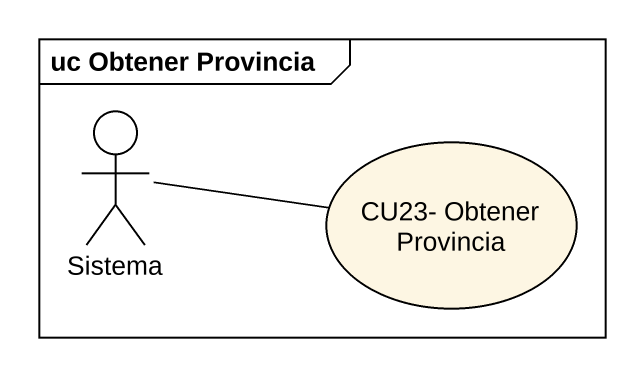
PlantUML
@startuml
mainframe uc Obtener Provincia
actor Sistema
usecase "CU23- Obtener Provincia" as CU23_Obtener_Provincia
Sistema -right- CU23_Obtener_Provincia
@enduml
